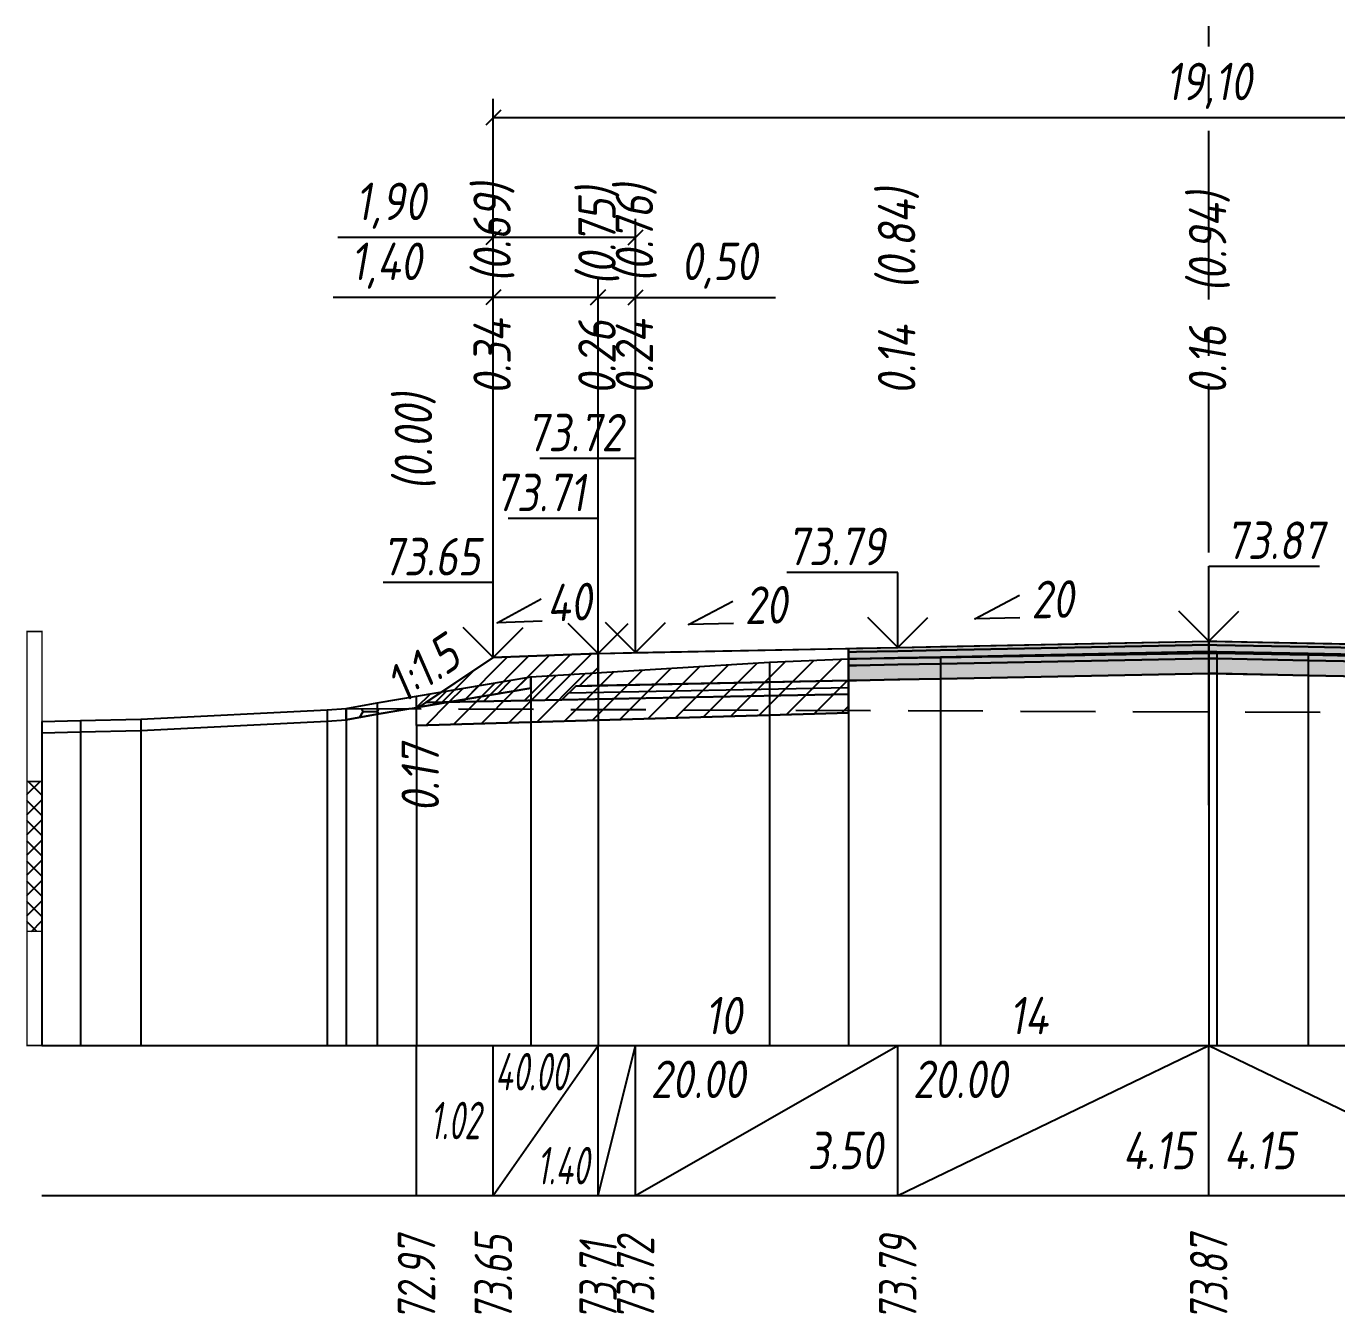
# Model space of a CAD drawing. Extents: x -717 to 1451, y -133302 to 233.
# Drawn here: x 78.9 to 166.4, y -11643.9 to -11558 of the extents above; entities that cross this region are included whole.
import ezdxf
from ezdxf.enums import TextEntityAlignment as Align

# ---------------------------------------------------------------- set-up
doc = ezdxf.new("R2010")
doc.units = 0
doc.linetypes.add('осевая2', pattern=[1.125, 0.75, -0.125, 0.125, -0.125])
doc.linetypes.add('штриховая', pattern=[0.75, 0.5, -0.25])
for name, color, linetype in [('Интерполированный поперечник', 2, 'Continuous'), ('Код_514', 1, 'Continuous'), ('Контур_0', 7, 'Continuous'), ('Контур_2521', 7, 'Continuous'), ('Контур_2564', 7, 'Continuous'), ('Контур_2660', 7, 'Continuous'), ('Контур_2665', 7, 'Continuous'), ('Контур_400', 7, 'Continuous'), ('Контур_508', 7, 'Continuous'), ('Контур_512', 7, 'Continuous'), ('Контур_513', 7, 'Continuous'), ('Контур_818', 7, 'Continuous'), ('Красный поперечник', 1, 'Continuous'), ('Линейка абсолютных высот', 7, 'Continuous'), ('Объём_2501', 7, 'Continuous'), ('Объём_2564', 7, 'Continuous'), ('Объём_2650', 7, 'Continuous'), ('Объём_2660', 7, 'Continuous'), ('Объём_2661', 7, 'Continuous'), ('Объём_2665', 7, 'Continuous'), ('Объём_2666', 7, 'Continuous'), ('Объём_2667', 7, 'Continuous'), ('Объём_2668', 7, 'Continuous'), ('Объём_2669', 7, 'Continuous'), ('Объём_2675', 7, 'Continuous'), ('Объём_2753', 7, 'Continuous'), ('Ось', 1, 'осевая2'), ('Откосы', 7, 'Continuous'), ('Отметки покрытия', 7, 'Continuous'), ('Рабочие отметки', 7, 'Continuous'), ('Рабочие отметки доп.', 7, 'Continuous'), ('Слои выравнивания', 7, 'Continuous'), ('Таблица', 7, 'Continuous'), ('Уклоны проезжей части', 7, 'Continuous'), ('Черный поперечник', 3, 'Continuous')]:
    doc.layers.add(name, color=color, linetype=linetype)
for name, color, linetype, true_color in [('Контур_2540', 2, 'Continuous', 0xffff00), ('Контур_2560', 2, 'Continuous', 0xffff00), ('Контур_2561', 7, 'Continuous', 0xff8040), ('Контур_2562', 3, 'Continuous', 0x00ff00), ('Контур_2563', 7, 'Continuous', 0xff8000), ('Контур_2570', 7, 'Continuous', 0x80ff00), ('Контур_2725', 7, 'Continuous', 0x323232), ('Контур_2736', 4, 'Continuous', 0x00ffff), ('Контур_2737', 4, 'Continuous', 0x00ffff), ('Контур_2738', 4, 'Continuous', 0x00ffff), ('Контур_2739', 4, 'Continuous', 0x00ffff), ('Контур_2741', 4, 'Continuous', 0x00ffff), ('Контур_2742', 4, 'Continuous', 0x00ffff), ('Контур_2743', 4, 'Continuous', 0x00ffff), ('Контур_2744', 7, 'Continuous', 0xa4ffff), ('Контур_2745', 7, 'Continuous', 0xa4ffff), ('Контур_2747', 4, 'Continuous', 0x00ffff), ('Контур_2748', 4, 'Continuous', 0x00ffff), ('Контур_2749', 4, 'Continuous', 0x00ffff), ('Контур_2750', 4, 'Continuous', 0x00ffff), ('Контур_2751', 4, 'Continuous', 0x00ffff), ('Контур_2752', 4, 'Continuous', 0x00ffff), ('Контур_2760', 7, 'Continuous', 0x323232), ('Контур_2761', 7, 'Continuous', 0x323232), ('Контур_2762', 7, 'Continuous', 0x323232), ('Контур_2763', 7, 'Continuous', 0x323232), ('Контур_402', 7, 'Continuous', 0xff6464), ('Контур_703', 4, 'Continuous', 0x00ffff), ('Контур_705', 4, 'Continuous', 0x00ffff), ('Контур_707', 4, 'Continuous', 0x00ffff), ('Контур_720', 131, 'Continuous', 0xaaffff), ('Объём_2500', 7, 'Continuous', 0xc0c0c0), ('Объём_2520', 7, 'Continuous', 0x80ffff), ('Объём_2540', 2, 'Continuous', 0xffff00), ('Объём_2560', 2, 'Continuous', 0xffff00), ('Объём_2561', 7, 'Continuous', 0xff8040), ('Объём_2562', 3, 'Continuous', 0x00ff00), ('Объём_2563', 7, 'Continuous', 0xff8000), ('Объём_2570', 7, 'Continuous', 0x80ff00), ('Объём_2600', 7, 'Continuous', 0x808000), ('Объём_2746', 2, 'Continuous', 0xffff00)]:
    doc.layers.add(name, color=color, linetype=linetype, true_color=true_color)
doc.styles.get("Standard").update_dxf_attribs({"font": 'txt', "height": 2.5})
doc.styles.add('М', font='romand.shx', dxfattribs={"width": 0.8, "oblique": 10, "height": 2.5})
doc.dimstyles.new('ISO-25', dxfattribs={"dimtxt": 2.5, "dimasz": 2.5, "dimexe": 1.25, "dimexo": 0.625, "dimtad": 1, "dimtxsty": 'Standard', "dimcen": 2.5, "dimadec": 0, "dimazin": 0, "dimtfac": 1, "dimtmove": 0, "dimatfit": 3, "dimfxl": 1, "dimarcsym": 0})

# ---------------------------------------------------------------- blocks, each defined once
blk = doc.blocks.new('_Oblique')
at = {"color": 0, "linetype": 'ByBlock', "lineweight": -2}
blk.add_line((-0.5, -0.5), (0.5, 0.5), dxfattribs=at)
blk = doc.blocks.new('*D266')
at = {"color": 0, "lineweight": -2, "transparency": 16777216}
for p, q in [((110.121, -11599.552), (110.121, -11574.832)), ((117.121, -11599.272), (117.121, -11574.832)), ((110.121, -11576.082), (99.436, -11576.082)), ((117.121, -11576.082), (110.121, -11576.082))]:
    blk.add_line(p, q, dxfattribs=at)
at = {"layer": 'Defpoints', "color": 0, "transparency": 16777216}
for p in [(117.121, -11576.082), (117.121, -11599.897), (110.121, -11600.177)]:
    blk.add_point(p, dxfattribs=at)
at = {"color": 0, "lineweight": -2, "transparency": 16777216, "rotation": 180}
blk.add_blockref('_Oblique', (110.121, -11576.082), dxfattribs=at)
at = {"color": 0, "lineweight": -2, "transparency": 16777216}
blk.add_blockref('_Oblique', (117.121, -11576.082), dxfattribs=at)
at = {"color": 0, "transparency": 16777216, "insert": (102.976, -11573.969), "char_height": 2.5, "width": 8.75, "attachment_point": 5, "style": 'М'}
blk.add_mtext('1,40', dxfattribs=at)
blk = doc.blocks.new('*D268')
at = {"color": 0, "lineweight": -2, "transparency": 16777216}
for p, q in [((117.121, -11599.272), (117.121, -11574.832)), ((119.621, -11599.222), (119.621, -11574.832)), ((117.121, -11576.082), (119.621, -11576.082)), ((119.621, -11576.082), (128.963, -11576.082))]:
    blk.add_line(p, q, dxfattribs=at)
at = {"layer": 'Defpoints', "color": 0, "transparency": 16777216}
for p in [(119.621, -11576.082), (117.121, -11599.897), (119.621, -11599.847)]:
    blk.add_point(p, dxfattribs=at)
at = {"color": 0, "lineweight": -2, "transparency": 16777216, "rotation": 180}
blk.add_blockref('_Oblique', (117.121, -11576.082), dxfattribs=at)
at = {"color": 0, "lineweight": -2, "transparency": 16777216}
blk.add_blockref('_Oblique', (119.621, -11576.082), dxfattribs=at)
at = {"color": 0, "transparency": 16777216, "insert": (125.202, -11573.969), "char_height": 2.5, "width": 9.16667, "attachment_point": 5, "style": 'М'}
blk.add_mtext('0,50', dxfattribs=at)
blk = doc.blocks.new('*D271')
at = {"color": 0, "lineweight": -2, "transparency": 16777216}
for p, q in [((110.121, -11599.552), (110.121, -11570.832)), ((119.621, -11599.222), (119.621, -11570.832)), ((110.121, -11572.082), (99.743, -11572.082)), ((119.621, -11572.082), (110.121, -11572.082))]:
    blk.add_line(p, q, dxfattribs=at)
at = {"layer": 'Defpoints', "color": 0, "transparency": 16777216}
for p in [(119.621, -11572.082), (119.621, -11599.847), (110.121, -11600.177)]:
    blk.add_point(p, dxfattribs=at)
at = {"color": 0, "lineweight": -2, "transparency": 16777216, "rotation": 180}
blk.add_blockref('_Oblique', (110.121, -11572.082), dxfattribs=at)
at = {"color": 0, "lineweight": -2, "transparency": 16777216}
blk.add_blockref('_Oblique', (119.621, -11572.082), dxfattribs=at)
at = {"color": 0, "transparency": 16777216, "insert": (103.284, -11569.969), "char_height": 2.5, "width": 8.75, "attachment_point": 5, "style": 'М'}
blk.add_mtext('1,90', dxfattribs=at)
blk = doc.blocks.new('*D272')
at = {"color": 0, "lineweight": -2, "transparency": 16777216}
for p, q in [((110.121, -11599.552), (110.121, -11562.832)), ((205.621, -11599.552), (205.621, -11562.832)), ((110.121, -11564.082), (205.621, -11564.082))]:
    blk.add_line(p, q, dxfattribs=at)
at = {"layer": 'Defpoints', "color": 0, "transparency": 16777216}
for p in [(205.621, -11564.082), (110.121, -11600.177), (205.621, -11600.177)]:
    blk.add_point(p, dxfattribs=at)
at = {"color": 0, "lineweight": -2, "transparency": 16777216, "rotation": 180}
blk.add_blockref('_Oblique', (110.121, -11564.082), dxfattribs=at)
at = {"color": 0, "lineweight": -2, "transparency": 16777216}
blk.add_blockref('_Oblique', (205.621, -11564.082), dxfattribs=at)
at = {"color": 0, "transparency": 16777216, "insert": (157.871, -11561.969), "char_height": 2.5, "width": 10.41667, "attachment_point": 5, "style": 'М'}
blk.add_mtext('19,10', dxfattribs=at)

msp = doc.modelspace()

# ---------------------------------------------------------------- hatches: boundary and pattern name
at = {"layer": 'Линейка абсолютных высот'}
h = msp.add_hatch(dxfattribs=at)
h.set_pattern_fill('ANSI37', scale=0.3, style=0)
h.paths.add_polyline_path([(80, -11618.38), (80, -11608.38), (79, -11608.38), (79, -11618.38)])
at = {"layer": 'Объём_2563'}
h = msp.add_hatch(dxfattribs=at)
h.set_pattern_fill('ANSI31', color=256, scale=0.3)
h.paths.add_polyline_path([(110.121, -11600.114), (117.121, -11599.834), (117.121, -11601.984), (115.621, -11602.014), (114.703, -11602.933), (105.621, -11603.114)])
at = {"layer": 'Объём_2570'}
h = msp.add_hatch(dxfattribs=at)
h.set_pattern_fill('ANSI31', color=256, scale=0.2)
h.paths.add_polyline_path([(112.637, -11602.151), (105, -11603.438), (105, -11602.688), (112.637, -11601.401)])
at = {"layer": 'Объём_2600'}
h = msp.add_hatch(dxfattribs=at)
h.set_pattern_fill('ANSI31', color=6, scale=0.4)
h.paths.add_polyline_path([(128.562, -11600.426), (133.83, -11600.198), (133.83, -11603.791), (105, -11604.656), (105, -11603.529), (104.476, -11603.526), (112.637, -11602.151), (112.637, -11601.401)])
h = msp.add_hatch(dxfattribs=at)
h.set_pattern_fill('HONEY', color=5, scale=0.3)
h.paths.add_polyline_path([(102.381, -11603.879), (100.305, -11604.26), (100.305, -11603.51), (104.476, -11603.526)])
at = {"layer": 'Слои выравнивания'}
for color, points in [(2, [(133.83, -11599.5), (134.36, -11599.49), (137.121, -11599.434), (139.962, -11599.378), (157.871, -11599.019), (157.871, -11599.269), (139.962, -11599.628), (137.121, -11599.684), (134.36, -11599.74), (133.83, -11599.75)]), (2, [(157.871, -11599.019), (158.416, -11599.03), (164.505, -11599.152), (178.621, -11599.434), (183.146, -11599.525), (183.146, -11599.775), (178.621, -11599.684), (164.505, -11599.402), (158.416, -11599.28), (157.871, -11599.269)]), (3, [(133.83, -11599.75), (134.36, -11599.74), (137.121, -11599.684), (139.962, -11599.628), (157.871, -11599.269), (157.871, -11599.719), (139.962, -11600.078), (137.121, -11600.134), (134.36, -11600.19), (133.83, -11600.2)]), (4, [(133.83, -11600.2), (134.36, -11600.19), (137.121, -11600.134), (139.962, -11600.078), (157.871, -11599.719), (157.871, -11600.169), (139.962, -11600.528), (137.121, -11600.584), (134.36, -11600.64), (133.83, -11600.65)]), (3, [(157.871, -11599.269), (158.416, -11599.28), (164.505, -11599.402), (178.621, -11599.684), (183.146, -11599.775), (183.146, -11600.225), (178.621, -11600.134), (164.505, -11599.852), (158.416, -11599.73), (157.871, -11599.719)]), (4, [(157.871, -11599.719), (158.416, -11599.73), (164.505, -11599.852), (178.621, -11600.134), (183.146, -11600.225), (183.146, -11600.675), (178.621, -11600.584), (164.505, -11600.302), (158.416, -11600.18), (157.871, -11600.169)]), (5, [(133.83, -11600.65), (134.36, -11600.64), (137.121, -11600.584), (139.962, -11600.528), (157.871, -11600.169), (157.871, -11601.169), (139.962, -11601.528), (137.121, -11601.584), (134.36, -11601.64), (133.83, -11601.65)]), (5, [(157.871, -11600.169), (158.416, -11600.18), (164.505, -11600.302), (178.621, -11600.584), (183.146, -11600.675), (183.146, -11601.675), (178.621, -11601.584), (164.505, -11601.302), (158.416, -11601.18), (157.871, -11601.169)])]:
    msp.add_hatch(color=color, dxfattribs=at).paths.add_polyline_path(points)

# ---------------------------------------------------------------- linework, layer by layer
at = {"layer": 'Интерполированный поперечник', "linetype": 'штриховая', "ltscale": 10, "flags": 128}
msp.add_lwpolyline([(100.305, -11603.51), (213.371, -11603.95)], dxfattribs=at)
at = {"layer": 'Код_514'}
for p, q in [((105, -11636), (105, -11626)), ((110.121, -11636), (110.121, -11626)), ((110.121, -11636), (117.121, -11626)), ((117.121, -11636), (117.121, -11626)), ((117.121, -11636), (119.621, -11626)), ((119.621, -11636), (119.621, -11626)), ((119.621, -11636), (137.121, -11626)), ((137.121, -11636), (137.121, -11626)), ((137.121, -11636), (157.871, -11626)), ((157.871, -11636), (157.871, -11626)), ((157.871, -11626), (178.621, -11636))]:
    msp.add_line(p, q, dxfattribs=at)
at = {"layer": 'Контур_0', "flags": 128}
for points in [[(119.621, -11601.934), (117.121, -11601.984), (117.121, -11599.834), (133.83, -11599.5), (133.83, -11601.65), (119.621, -11601.934), (119.621, -11601.934)], [(110.121, -11600.114), (105, -11603.529), (105, -11603.529), (105, -11603.529), (105, -11603.529), (105, -11603.529), (105, -11603.529), (105, -11603.529), (105, -11603.529), (105, -11603.529), (105, -11603.529), (105, -11603.529), (105, -11603.529), (105, -11603.529), (105, -11603.529), (105, -11603.529)], [(110.121, -11600.114), (105, -11603.529), (105, -11603.529), (105, -11603.529), (105, -11603.529), (105, -11603.529), (105, -11603.529), (105, -11603.529), (105, -11603.529), (105, -11603.529), (105, -11603.529), (105, -11603.529), (105, -11603.529), (105, -11603.529), (105, -11603.529), (105, -11603.529), (105, -11603.529), (105, -11603.529), (105, -11603.529), (105, -11603.529), (105, -11603.529), (105, -11603.529), (105, -11603.529), (105, -11603.529), (105, -11603.529), (105, -11603.529), (105, -11603.529), (105, -11603.529), (105, -11603.529), (105, -11603.529)], [(115.621, -11602.014), (133.83, -11601.65), (133.83, -11602.55), (114.703, -11602.933), (115.621, -11602.014), (115.621, -11602.014)], [(105.621, -11603.114), (114.703, -11602.933), (115.621, -11602.014), (117.121, -11601.984)]]:
    msp.add_lwpolyline(points, dxfattribs=at)
at = {"layer": 'Контур_2521', "color": 250, "flags": 128}
msp.add_lwpolyline([(115.162, -11602.474), (133.83, -11602.1)], dxfattribs=at)
at = {"layer": 'Контур_2540', "flags": 128}
msp.add_lwpolyline([(105.621, -11603.114), (133.83, -11602.55), (133.83, -11603.791), (105, -11604.656), (105, -11603.529), (105.621, -11603.114), (105.621, -11603.114)], dxfattribs=at)
at = {"layer": 'Контур_2560', "flags": 128}
msp.add_lwpolyline([(110.121, -11600.114), (110.121, -11600.114), (110.121, -11600.114), (117.121, -11599.834)], dxfattribs=at)
at = {"layer": 'Контур_2561', "flags": 128}
msp.add_lwpolyline([(117.121, -11599.834), (117.121, -11599.834), (110.121, -11600.114), (110.121, -11600.114), (117.121, -11599.834)], dxfattribs=at)
at = {"layer": 'Контур_2562', "flags": 128}
msp.add_lwpolyline([(110.121, -11600.114), (110.121, -11600.114), (110.121, -11600.114), (110.121, -11600.114), (110.121, -11600.114)], dxfattribs=at)
at = {"layer": 'Контур_2563', "flags": 128}
msp.add_lwpolyline([(110.121, -11600.114), (117.121, -11599.834), (117.121, -11601.984), (115.621, -11602.014), (114.703, -11602.933), (105.621, -11603.114), (110.121, -11600.114), (110.121, -11600.114)], dxfattribs=at)
at = {"layer": 'Контур_2564', "flags": 128}
msp.add_lwpolyline([(110.121, -11600.114), (117.121, -11599.834)], dxfattribs=at)
at = {"layer": 'Контур_2570', "flags": 128}
msp.add_lwpolyline([(80, -11605.138), (82.579, -11605.066), (86.607, -11604.971), (99.036, -11604.352), (100.305, -11604.26), (100.305, -11604.26), (102.381, -11603.879), (112.637, -11602.151), (112.637, -11601.401), (128.562, -11600.426), (133.83, -11600.198), (139.962, -11600.105), (157.871, -11599.826), (158.416, -11599.818), (164.505, -11599.942), (183.146, -11600.351)], dxfattribs=at)
at = {"layer": 'Контур_2660', "flags": 128}
msp.add_lwpolyline([(105, -11604.656), (133.83, -11603.791)], dxfattribs=at)
at = {"layer": 'Контур_2665', "flags": 128}
msp.add_lwpolyline([(110.121, -11600.114), (110.121, -11600.114)], dxfattribs=at)
at = {"layer": 'Контур_2725', "flags": 128}
msp.add_lwpolyline([(133.83, -11601.65), (134.36, -11601.64), (137.121, -11601.584), (139.962, -11601.528), (157.871, -11601.169), (158.416, -11601.18), (164.505, -11601.302), (178.621, -11601.584), (183.146, -11601.675)], dxfattribs=at)
at = {"layer": 'Контур_2736', "flags": 128}
msp.add_lwpolyline([(110.121, -11600.114), (105, -11603.529)], dxfattribs=at)
at = {"layer": 'Контур_2737', "flags": 128}
msp.add_lwpolyline([(105, -11603.529), (105, -11603.529)], dxfattribs=at)
at = {"layer": 'Контур_2738', "flags": 128}
msp.add_lwpolyline([(105, -11603.529), (105, -11603.529)], dxfattribs=at)
at = {"layer": 'Контур_2739', "flags": 128}
msp.add_lwpolyline([(105, -11603.529), (105, -11603.529)], dxfattribs=at)
at = {"layer": 'Контур_2741', "flags": 128}
msp.add_lwpolyline([(105, -11603.529), (105, -11603.529)], dxfattribs=at)
at = {"layer": 'Контур_2742', "flags": 128}
msp.add_lwpolyline([(105, -11603.529), (105, -11603.529)], dxfattribs=at)
at = {"layer": 'Контур_2743', "flags": 128}
msp.add_lwpolyline([(105, -11603.529), (105, -11603.529)], dxfattribs=at)
at = {"layer": 'Контур_2744', "flags": 128}
msp.add_lwpolyline([(105, -11603.529), (105, -11603.529)], dxfattribs=at)
msp.add_lwpolyline([(105, -11603.529), (105, -11603.529)], dxfattribs=at)
msp.add_lwpolyline([(105, -11603.529), (105, -11603.529)], dxfattribs=at)
msp.add_lwpolyline([(105, -11603.529), (105, -11603.529)], dxfattribs=at)
msp.add_lwpolyline([(105, -11603.529), (105, -11603.529)], dxfattribs=at)
msp.add_lwpolyline([(105, -11603.529), (105, -11603.529)], dxfattribs=at)
at = {"layer": 'Контур_2745', "flags": 128}
msp.add_lwpolyline([(105, -11603.529), (105, -11603.529)], dxfattribs=at)
msp.add_lwpolyline([(105, -11603.529), (105, -11603.529)], dxfattribs=at)
msp.add_lwpolyline([(105, -11603.529), (105, -11603.529)], dxfattribs=at)
msp.add_lwpolyline([(105, -11603.529), (105, -11603.529)], dxfattribs=at)
msp.add_lwpolyline([(105, -11603.529), (105, -11603.529)], dxfattribs=at)
msp.add_lwpolyline([(105, -11603.529), (105, -11603.529)], dxfattribs=at)
at = {"layer": 'Контур_2747', "flags": 128}
msp.add_lwpolyline([(105, -11603.529), (105, -11603.529)], dxfattribs=at)
at = {"layer": 'Контур_2748', "flags": 128}
msp.add_lwpolyline([(105, -11603.529), (105, -11603.529)], dxfattribs=at)
at = {"layer": 'Контур_2749', "flags": 128}
msp.add_lwpolyline([(105, -11603.529), (105, -11603.529)], dxfattribs=at)
at = {"layer": 'Контур_2750', "flags": 128}
msp.add_lwpolyline([(105, -11603.529), (105, -11603.529)], dxfattribs=at)
at = {"layer": 'Контур_2751', "flags": 128}
msp.add_lwpolyline([(105, -11603.529), (105, -11603.529)], dxfattribs=at)
at = {"layer": 'Контур_2752', "flags": 128}
msp.add_lwpolyline([(105, -11603.529), (105, -11603.529)], dxfattribs=at)
at = {"layer": 'Контур_2760', "flags": 128}
msp.add_lwpolyline([(133.83, -11599.5), (134.36, -11599.49), (137.121, -11599.434), (139.962, -11599.378), (157.871, -11599.019), (158.416, -11599.03), (164.505, -11599.152), (178.621, -11599.434), (183.146, -11599.525)], dxfattribs=at)
at = {"layer": 'Контур_2761', "flags": 128}
msp.add_lwpolyline([(133.83, -11599.75), (134.36, -11599.74), (137.121, -11599.684), (139.962, -11599.628), (157.871, -11599.269), (158.416, -11599.28), (164.505, -11599.402), (178.621, -11599.684), (183.146, -11599.775)], dxfattribs=at)
at = {"layer": 'Контур_2762', "flags": 128}
msp.add_lwpolyline([(133.83, -11600.2), (134.36, -11600.19), (137.121, -11600.134), (139.962, -11600.078), (157.871, -11599.719), (158.416, -11599.73), (164.505, -11599.852), (178.621, -11600.134), (183.146, -11600.225)], dxfattribs=at)
at = {"layer": 'Контур_2763', "flags": 128}
msp.add_lwpolyline([(133.83, -11600.65), (134.36, -11600.64), (137.121, -11600.584), (139.962, -11600.528), (157.871, -11600.169), (158.416, -11600.18), (164.505, -11600.302), (178.621, -11600.584), (183.146, -11600.675)], dxfattribs=at)
at = {"layer": 'Контур_400', "flags": 128}
for points in [[(117.121, -11599.834), (119.621, -11599.784), (119.621, -11599.784), (119.621, -11599.784), (119.621, -11599.784), (119.621, -11599.784), (119.621, -11599.784), (137.121, -11599.434), (157.871, -11599.019)], [(157.871, -11599.019), (178.621, -11599.434), (196.121, -11599.784), (196.121, -11599.784), (196.121, -11599.784), (196.121, -11599.784), (196.121, -11599.784), (196.121, -11599.784), (198.621, -11599.834)]]:
    msp.add_lwpolyline(points, dxfattribs=at)
at = {"layer": 'Контур_402', "flags": 128}
msp.add_lwpolyline([(105, -11604.656), (133.83, -11603.791), (133.83, -11601.65), (157.871, -11601.169), (183.146, -11601.675), (183.146, -11603.828), (212.513, -11604.709)], dxfattribs=at)
at = {"layer": 'Контур_508', "flags": 128}
msp.add_lwpolyline([(105, -11604.656), (133.83, -11603.791), (133.83, -11601.65), (157.871, -11601.169), (183.146, -11601.675), (183.146, -11603.828), (212.513, -11604.709), (214.45, -11606), (216.45, -11606), (221.055, -11602.93)], dxfattribs=at)
at = {"layer": 'Контур_512', "flags": 128}
msp.add_lwpolyline([(105, -11604.656), (133.83, -11603.791)], dxfattribs=at)
at = {"layer": 'Контур_513', "flags": 128}
msp.add_lwpolyline([(105, -11604.656), (133.83, -11603.791), (133.83, -11601.65), (157.871, -11601.169), (183.146, -11601.675), (183.146, -11603.828), (212.513, -11604.709), (214.45, -11606), (216.45, -11606), (221.055, -11602.93)], dxfattribs=at)
at = {"layer": 'Контур_703', "flags": 128}
for points in [[(110.121, -11600.114), (105, -11603.529)], [(105, -11603.529), (105, -11603.529)]]:
    msp.add_lwpolyline(points, dxfattribs=at)
at = {"layer": 'Контур_705', "flags": 128}
msp.add_lwpolyline([(105, -11603.529), (105, -11603.529)], dxfattribs=at)
at = {"layer": 'Контур_707', "flags": 128}
msp.add_lwpolyline([(105, -11603.529), (105, -11603.529)], dxfattribs=at)
at = {"layer": 'Контур_720', "flags": 128}
msp.add_lwpolyline([(105, -11603.529), (105, -11603.529)], dxfattribs=at)
at = {"layer": 'Контур_818', "flags": 128}
msp.add_lwpolyline([(105, -11603.438), (112.637, -11602.151), (112.637, -11601.401), (128.562, -11600.426), (133.83, -11600.198), (139.962, -11600.105), (157.871, -11599.826), (158.416, -11599.818), (164.505, -11599.942), (183.146, -11600.351), (188.269, -11600.702), (205.484, -11602.133), (205.484, -11602.883), (211.466, -11604.345), (213.371, -11604.7), (213.371, -11604.7), (221.055, -11603.68)], dxfattribs=at)
at = {"layer": 'Красный поперечник'}
for p, q in [((137.121, -11599.434), (157.871, -11599.019)), ((157.871, -11599.019), (178.621, -11599.434)), ((110.121, -11600.114), (117.121, -11599.834)), ((117.121, -11599.834), (119.621, -11599.784)), ((119.621, -11599.784), (137.121, -11599.434)), ((105, -11603.529), (110.121, -11600.114)), ((133.83, -11603.791), (133.83, -11626)), ((105, -11604.656), (105, -11626))]:
    msp.add_line(p, q, dxfattribs=at)
at = {"layer": 'Линейка абсолютных высот', "color": 7, "const_width": 0.1, "flags": 128}
for points in [[(80, -11608.38), (80, -11598.38), (79, -11598.38), (79, -11608.38), (80, -11608.38)], [(80, -11618.38), (80, -11608.38), (79, -11608.38), (79, -11618.38), (80, -11618.38)], [(80, -11626), (80, -11618.38), (79, -11618.38), (79, -11626), (80, -11626)]]:
    msp.add_lwpolyline(points, dxfattribs=at)
at = {"layer": 'Объём_2500', "flags": 128}
msp.add_lwpolyline([(119.621, -11601.934), (117.121, -11601.984), (117.121, -11599.834), (133.83, -11599.5), (133.83, -11601.65), (119.621, -11601.934), (119.621, -11601.934)], dxfattribs=at)
at = {"layer": 'Объём_2501', "flags": 128}
for points in [[(117.121, -11599.834), (119.621, -11599.784), (119.621, -11599.784), (119.621, -11599.784), (119.621, -11599.784), (119.621, -11599.784), (119.621, -11599.784), (137.121, -11599.434), (157.871, -11599.019)], [(157.871, -11599.019), (178.621, -11599.434), (196.121, -11599.784), (196.121, -11599.784), (196.121, -11599.784), (196.121, -11599.784), (196.121, -11599.784), (196.121, -11599.784), (198.621, -11599.834)]]:
    msp.add_lwpolyline(points, dxfattribs=at)
at = {"layer": 'Объём_2520', "color": 250, "flags": 128}
msp.add_lwpolyline([(115.621, -11602.014), (133.83, -11601.65), (133.83, -11602.55), (114.703, -11602.933), (115.621, -11602.014), (115.621, -11602.014)], dxfattribs=at)
at = {"layer": 'Объём_2540', "flags": 128}
msp.add_lwpolyline([(105.621, -11603.114), (133.83, -11602.55), (133.83, -11603.791), (105, -11604.656), (105, -11603.529), (105.621, -11603.114), (105.621, -11603.114)], dxfattribs=at)
at = {"layer": 'Объём_2560', "flags": 128}
msp.add_lwpolyline([(110.121, -11600.114), (110.121, -11600.114), (110.121, -11600.114), (117.121, -11599.834)], dxfattribs=at)
at = {"layer": 'Объём_2561', "flags": 128}
msp.add_lwpolyline([(117.121, -11599.834), (117.121, -11599.834), (110.121, -11600.114), (110.121, -11600.114), (117.121, -11599.834)], dxfattribs=at)
at = {"layer": 'Объём_2562', "flags": 128}
msp.add_lwpolyline([(110.121, -11600.114), (110.121, -11600.114), (110.121, -11600.114), (110.121, -11600.114), (110.121, -11600.114)], dxfattribs=at)
at = {"layer": 'Объём_2563', "color": 250, "flags": 128}
msp.add_lwpolyline([(110.121, -11600.114), (117.121, -11599.834), (117.121, -11601.984), (115.621, -11602.014), (114.703, -11602.933), (105.621, -11603.114), (110.121, -11600.114), (110.121, -11600.114)], dxfattribs=at)
at = {"layer": 'Объём_2564', "flags": 128}
msp.add_lwpolyline([(110.121, -11600.114), (117.121, -11599.834)], dxfattribs=at)
at = {"layer": 'Объём_2570', "flags": 128}
msp.add_lwpolyline([(112.637, -11602.151), (105, -11603.438), (105, -11602.688), (112.637, -11601.401), (112.637, -11602.151), (112.637, -11602.151)], dxfattribs=at)
at = {"layer": 'Объём_2600', "color": 5, "flags": 128}
msp.add_lwpolyline([(102.381, -11603.879), (100.305, -11604.26), (100.305, -11603.51), (104.476, -11603.526), (102.381, -11603.879), (102.381, -11603.879)], dxfattribs=at)
at = {"layer": 'Объём_2650', "color": 6, "flags": 128}
msp.add_lwpolyline([(128.562, -11600.426), (133.83, -11600.198), (133.83, -11603.791), (105, -11604.656), (105, -11603.529), (104.476, -11603.526), (112.637, -11602.151), (112.637, -11601.401), (128.562, -11600.426), (128.562, -11600.426)], dxfattribs=at)
at = {"layer": 'Объём_2660', "flags": 128}
msp.add_lwpolyline([(105, -11604.656), (133.83, -11603.791)], dxfattribs=at)
at = {"layer": 'Объём_2661', "flags": 128}
msp.add_lwpolyline([(110.121, -11600.114), (105, -11603.529)], dxfattribs=at)
at = {"layer": 'Объём_2665', "flags": 128}
msp.add_lwpolyline([(110.121, -11600.114), (110.121, -11600.114)], dxfattribs=at)
at = {"layer": 'Объём_2666', "flags": 128}
msp.add_lwpolyline([(110.121, -11600.114), (105, -11603.529)], dxfattribs=at)
at = {"layer": 'Объём_2667', "flags": 128}
msp.add_lwpolyline([(105, -11603.529), (105, -11603.529)], dxfattribs=at)
msp.add_lwpolyline([(105, -11603.529), (105, -11603.529)], dxfattribs=at)
at = {"layer": 'Объём_2668', "flags": 128}
msp.add_lwpolyline([(105, -11603.529), (105, -11603.529)], dxfattribs=at)
msp.add_lwpolyline([(105, -11603.529), (105, -11603.529)], dxfattribs=at)
at = {"layer": 'Объём_2669', "flags": 128}
msp.add_lwpolyline([(105, -11603.529), (105, -11603.529)], dxfattribs=at)
msp.add_lwpolyline([(105, -11603.529), (105, -11603.529)], dxfattribs=at)
at = {"layer": 'Объём_2675', "flags": 128}
msp.add_lwpolyline([(105, -11603.529), (105, -11603.529)], dxfattribs=at)
msp.add_lwpolyline([(105, -11603.529), (105, -11603.529)], dxfattribs=at)
msp.add_lwpolyline([(105, -11603.529), (105, -11603.529)], dxfattribs=at)
msp.add_lwpolyline([(105, -11603.529), (105, -11603.529)], dxfattribs=at)
msp.add_lwpolyline([(105, -11603.529), (105, -11603.529)], dxfattribs=at)
msp.add_lwpolyline([(105, -11603.529), (105, -11603.529)], dxfattribs=at)
msp.add_lwpolyline([(105, -11603.529), (105, -11603.529)], dxfattribs=at)
msp.add_lwpolyline([(105, -11603.529), (105, -11603.529)], dxfattribs=at)
msp.add_lwpolyline([(105, -11603.529), (105, -11603.529)], dxfattribs=at)
msp.add_lwpolyline([(105, -11603.529), (105, -11603.529)], dxfattribs=at)
msp.add_lwpolyline([(105, -11603.529), (105, -11603.529)], dxfattribs=at)
msp.add_lwpolyline([(105, -11603.529), (105, -11603.529)], dxfattribs=at)
at = {"layer": 'Объём_2746', "flags": 128}
msp.add_lwpolyline([(112.637, -11602.151), (112.637, -11601.401), (128.562, -11600.426), (133.83, -11600.198), (133.83, -11603.791), (105, -11604.656), (105, -11603.529), (105.181, -11603.408), (112.637, -11602.151), (112.637, -11602.151)], dxfattribs=at)
at = {"layer": 'Объём_2753', "flags": 128}
msp.add_lwpolyline([(133.83, -11599.5), (133.83, -11599.5)], dxfattribs=at)
at = {"layer": 'Ось', "ltscale": 15}
msp.add_line((157.871, -11609.971), (157.871, -11557.99), dxfattribs=at)
at = {"layer": 'Откосы', "color": 1, "flags": 128}
for points in [[(113.379, -11597.686), (110.381, -11597.806), (113.319, -11596.187)], [(126.145, -11597.843), (123.146, -11597.903), (126.115, -11596.343)], [(145.27, -11597.46), (142.271, -11597.52), (145.24, -11595.96)]]:
    msp.add_lwpolyline(points, dxfattribs=at)
at = {"layer": 'Отметки покрытия', "color": 1}
for p, q in [((119.621, -11586.834), (113.221, -11586.834)), ((119.621, -11599.784), (119.621, -11586.834)), ((117.121, -11590.834), (111.121, -11590.834)), ((117.121, -11599.834), (117.121, -11590.834)), ((137.121, -11594.434), (129.721, -11594.434)), ((137.121, -11599.434), (137.121, -11594.434)), ((157.871, -11599.019), (157.871, -11594.019)), ((157.871, -11594.019), (165.271, -11594.019)), ((110.121, -11595.114), (102.771, -11595.114)), ((110.121, -11600.114), (110.121, -11595.114)), ((137.121, -11599.434), (135.121, -11597.434)), ((137.121, -11599.434), (139.121, -11597.434)), ((157.871, -11599.019), (155.871, -11597.019)), ((157.871, -11599.019), (159.871, -11597.019)), ((110.121, -11600.114), (108.121, -11598.114)), ((110.121, -11600.114), (112.121, -11598.114)), ((117.121, -11599.834), (115.121, -11597.834)), ((117.121, -11599.834), (119.121, -11597.834)), ((119.621, -11599.784), (117.621, -11597.784)), ((119.621, -11599.784), (121.621, -11597.784))]:
    msp.add_line(p, q, dxfattribs=at)
at = {"layer": 'Слои выравнивания'}
for p, q in [((157.871, -11599.019), (157.871, -11626)), ((117.121, -11599.834), (117.121, -11626)), ((133.83, -11599.5), (133.83, -11626))]:
    msp.add_line(p, q, dxfattribs=at)
at = {"layer": 'Слои выравнивания', "color": 2, "flags": 128}
for points in [[(133.83, -11599.5), (134.36, -11599.49), (137.121, -11599.434), (139.962, -11599.378), (157.871, -11599.019), (157.871, -11599.269), (139.962, -11599.628), (137.121, -11599.684), (134.36, -11599.74), (133.83, -11599.75)], [(157.871, -11599.019), (158.416, -11599.03), (164.505, -11599.152), (178.621, -11599.434), (183.146, -11599.525), (183.146, -11599.775), (178.621, -11599.684), (164.505, -11599.402), (158.416, -11599.28), (157.871, -11599.269)]]:
    msp.add_lwpolyline(points, close=True, dxfattribs=at)
at = {"layer": 'Слои выравнивания', "color": 3, "flags": 128}
for points in [[(133.83, -11599.75), (134.36, -11599.74), (137.121, -11599.684), (139.962, -11599.628), (157.871, -11599.269), (157.871, -11599.719), (139.962, -11600.078), (137.121, -11600.134), (134.36, -11600.19), (133.83, -11600.2)], [(157.871, -11599.269), (158.416, -11599.28), (164.505, -11599.402), (178.621, -11599.684), (183.146, -11599.775), (183.146, -11600.225), (178.621, -11600.134), (164.505, -11599.852), (158.416, -11599.73), (157.871, -11599.719)]]:
    msp.add_lwpolyline(points, close=True, dxfattribs=at)
at = {"layer": 'Слои выравнивания', "color": 4, "flags": 128}
for points in [[(133.83, -11600.2), (134.36, -11600.19), (137.121, -11600.134), (139.962, -11600.078), (157.871, -11599.719), (157.871, -11600.169), (139.962, -11600.528), (137.121, -11600.584), (134.36, -11600.64), (133.83, -11600.65)], [(157.871, -11599.719), (158.416, -11599.73), (164.505, -11599.852), (178.621, -11600.134), (183.146, -11600.225), (183.146, -11600.675), (178.621, -11600.584), (164.505, -11600.302), (158.416, -11600.18), (157.871, -11600.169)]]:
    msp.add_lwpolyline(points, close=True, dxfattribs=at)
at = {"layer": 'Слои выравнивания', "color": 5, "flags": 128}
for points in [[(133.83, -11600.65), (134.36, -11600.64), (137.121, -11600.584), (139.962, -11600.528), (157.871, -11600.169), (157.871, -11601.169), (139.962, -11601.528), (137.121, -11601.584), (134.36, -11601.64), (133.83, -11601.65)], [(157.871, -11600.169), (158.416, -11600.18), (164.505, -11600.302), (178.621, -11600.584), (183.146, -11600.675), (183.146, -11601.675), (178.621, -11601.584), (164.505, -11601.302), (158.416, -11601.18), (157.871, -11601.169)]]:
    msp.add_lwpolyline(points, close=True, dxfattribs=at)
at = {"layer": 'Таблица'}
for p, q in [((80, -11626), (246.055, -11626)), ((80, -11636), (246.055, -11636))]:
    msp.add_line(p, q, dxfattribs=at)
at = {"layer": 'Черный поперечник', "color": 7}
for p, q in [((157.871, -11599.826), (157.871, -11626)), ((158.416, -11599.818), (158.416, -11626)), ((164.505, -11599.942), (164.505, -11626)), ((128.562, -11600.426), (128.562, -11626)), ((133.83, -11600.198), (133.83, -11626)), ((139.962, -11600.105), (139.962, -11626)), ((112.637, -11601.401), (112.637, -11626)), ((100.305, -11603.51), (100.305, -11626)), ((102.381, -11603.129), (102.381, -11626)), ((80, -11604.388), (80, -11626)), ((82.579, -11604.316), (82.579, -11626)), ((86.607, -11604.221), (86.607, -11626)), ((99.036, -11603.602), (99.036, -11626))]:
    msp.add_line(p, q, dxfattribs=at)
at = {"layer": 'Черный поперечник', "flags": 128}
msp.add_lwpolyline([(80, -11604.388), (82.579, -11604.316), (86.607, -11604.221), (99.036, -11603.602), (100.305, -11603.51), (102.381, -11603.129), (112.637, -11601.401), (128.562, -11600.426), (133.83, -11600.198), (139.962, -11600.105), (157.871, -11599.826), (158.416, -11599.818), (164.505, -11599.942), (183.146, -11600.351), (188.269, -11600.702), (205.484, -11602.133), (211.466, -11603.595), (213.371, -11603.95), (226.652, -11602.186), (227.356, -11602.118), (244.297, -11602.484), (245.219, -11602.488), (246.055, -11602.508)], dxfattribs=at)

# ---------------------------------------------------------------- texts
at = {"layer": 'Код_514', "style": 'М', "oblique": 10}
for s, width, p in [('40.00', 0.6, (110.235, -11626.494)), ('20.00', 0.8, (120.621, -11627)), ('20.00', 0.8, (138.121, -11627))]:
    msp.add_text(s, height=2.5, dxfattribs=dict(at, width=width)).set_placement(p, align=Align.TOP_LEFT)
at = {"layer": 'Код_514', "style": 'М', "oblique": 10, "width": 0.6}
msp.add_text('1.02', height=2.5, dxfattribs=at).set_placement((107.561, -11631), align=Align.MIDDLE_CENTER)
at = {"layer": 'Код_514', "style": 'М', "oblique": 10}
for s, width, p in [('3.50', 0.8, (136.121, -11635)), ('4.15', 0.8, (156.871, -11635)), ('1.40', 0.6, (116.501, -11636.013))]:
    msp.add_text(s, height=2.5, dxfattribs=dict(at, width=width)).set_placement(p, align=Align.BOTTOM_RIGHT)
at = {"layer": 'Код_514', "style": 'М', "oblique": 10, "width": 0.8}
msp.add_text('4.15', height=2.5, dxfattribs=at).set_placement((158.871, -11635), align=Align.BOTTOM_LEFT)
at = {"layer": 'Код_514', "style": 'М', "oblique": 10, "width": 0.7}
for s, p in [('72.97', (105, -11644.382)), ('73.65', (110.121, -11644.382)), ('73.72', (119.621, -11644.382)), ('73.79', (137.121, -11644.382)), ('73.87', (157.871, -11644.382)), ('73.71', (117.121, -11644.382))]:
    msp.add_text(s, height=2.5, rotation=90, dxfattribs=at).set_placement(p, align=Align.MIDDLE_LEFT)
at = {"layer": 'Отметки покрытия', "color": 1, "style": 'М', "oblique": 10, "width": 0.8}
for s, p in [('73.72', (118.762, -11587.103)), ('73.71', (116.262, -11591.103)), ('73.65', (109.262, -11595.383)), ('73.79', (136.262, -11594.703))]:
    msp.add_text(s, height=2.5, dxfattribs=at).set_placement(p, align=Align.BOTTOM_RIGHT)
msp.add_text('73.87', height=2.5, dxfattribs=at).set_placement((159.012, -11594.288), align=Align.BOTTOM_LEFT)
at = {"layer": 'Рабочие отметки', "color": 1, "style": 'М', "oblique": 10, "width": 0.8}
for s, p in [('0.34', (110.043, -11582.584)), ('0.26', (117.043, -11582.584)), ('0.24', (119.543, -11582.584)), ('0.14', (137.043, -11582.584)), ('0.16', (157.793, -11582.584))]:
    msp.add_text(s, height=2.5, rotation=90, dxfattribs=at).set_placement(p, align=Align.MIDDLE_LEFT)
msp.add_text('0.17', height=2.5, rotation=90, dxfattribs=at).set_placement((105.248, -11605.892), align=Align.MIDDLE_RIGHT)
at = {"layer": 'Рабочие отметки доп.', "color": 1, "style": 'М', "oblique": 10, "width": 0.8}
for s, p in [('(0.69)', (110.043, -11575.084)), ('(0.75)', (117.043, -11575.284)), ('(0.76)', (119.543, -11575.084)), ('(0.84)', (137.043, -11575.534)), ('(0.94)', (157.793, -11575.734)), ('(0.00)', (104.792, -11588.946))]:
    msp.add_text(s, height=2.5, rotation=90, dxfattribs=at).set_placement(p, align=Align.MIDDLE_LEFT)
at = {"layer": 'Слои выравнивания', "style": 'М', "oblique": 10, "width": 0.8}
for s, p in [('10', (125.476, -11626)), ('14', (145.851, -11626))]:
    msp.add_text(s, height=2.5, dxfattribs=at).set_placement(p, align=Align.BOTTOM_CENTER)
at = {"layer": 'Уклоны проезжей части', "color": 1, "style": 'М', "oblique": 10, "width": 0.8}
for s, rotation, p in [('40', 2.29061, (115.269, -11598.418)), ('20', 1.14576, (128.351, -11598.61)), ('20', 1.14576, (147.476, -11598.227)), ('1:1.5', 33.69007, (106.544, -11602.502))]:
    msp.add_text(s, height=2.5, rotation=rotation, dxfattribs=at).set_placement(p, align=Align.BOTTOM_CENTER)

# ---------------------------------------------------------------- dimensions: what is measured, and where the dimension line sits
at = {"color": 5}
dim = msp.add_linear_dim(base=(205.621, -11564.082), p1=(110.121, -11600.177), p2=(205.621, -11600.177), angle=180, dimstyle='ISO-25', override={"dimasz": 1, "dimlfac": 0.2, "dimzin": 0, "dimtxsty": 'М', "dimblk1": 'Oblique', "dimblk2": 'Oblique', "dimsah": 1}, dxfattribs=at)
dim.commit()
dim.dimension.update_dxf_attribs({"geometry": '*D272', "text_midpoint": (157.871, -11561.969)})
for base, p1, p2, picture, middle in [((119.621, -11572.082), (110.121, -11600.177), (119.621, -11599.847), '*D271', (103.284, -11572.082)), ((117.121, -11576.082), (110.121, -11600.177), (117.121, -11599.897), '*D266', (102.976, -11576.082)), ((119.621, -11576.082), (117.121, -11599.897), (119.621, -11599.847), '*D268', (125.202, -11576.082))]:
    dim = msp.add_linear_dim(base=base, p1=p1, p2=p2, angle=180, dimstyle='ISO-25', override={"dimasz": 1, "dimlfac": 0.2, "dimzin": 0, "dimtxsty": 'М', "dimblk1": 'Oblique', "dimblk2": 'Oblique', "dimsah": 1}, dxfattribs=at)
    dim.commit()
    dim.dimension.update_dxf_attribs({"geometry": picture, "text_midpoint": middle, "dimtype": 160})

doc.saveas('drawing.dxf')
